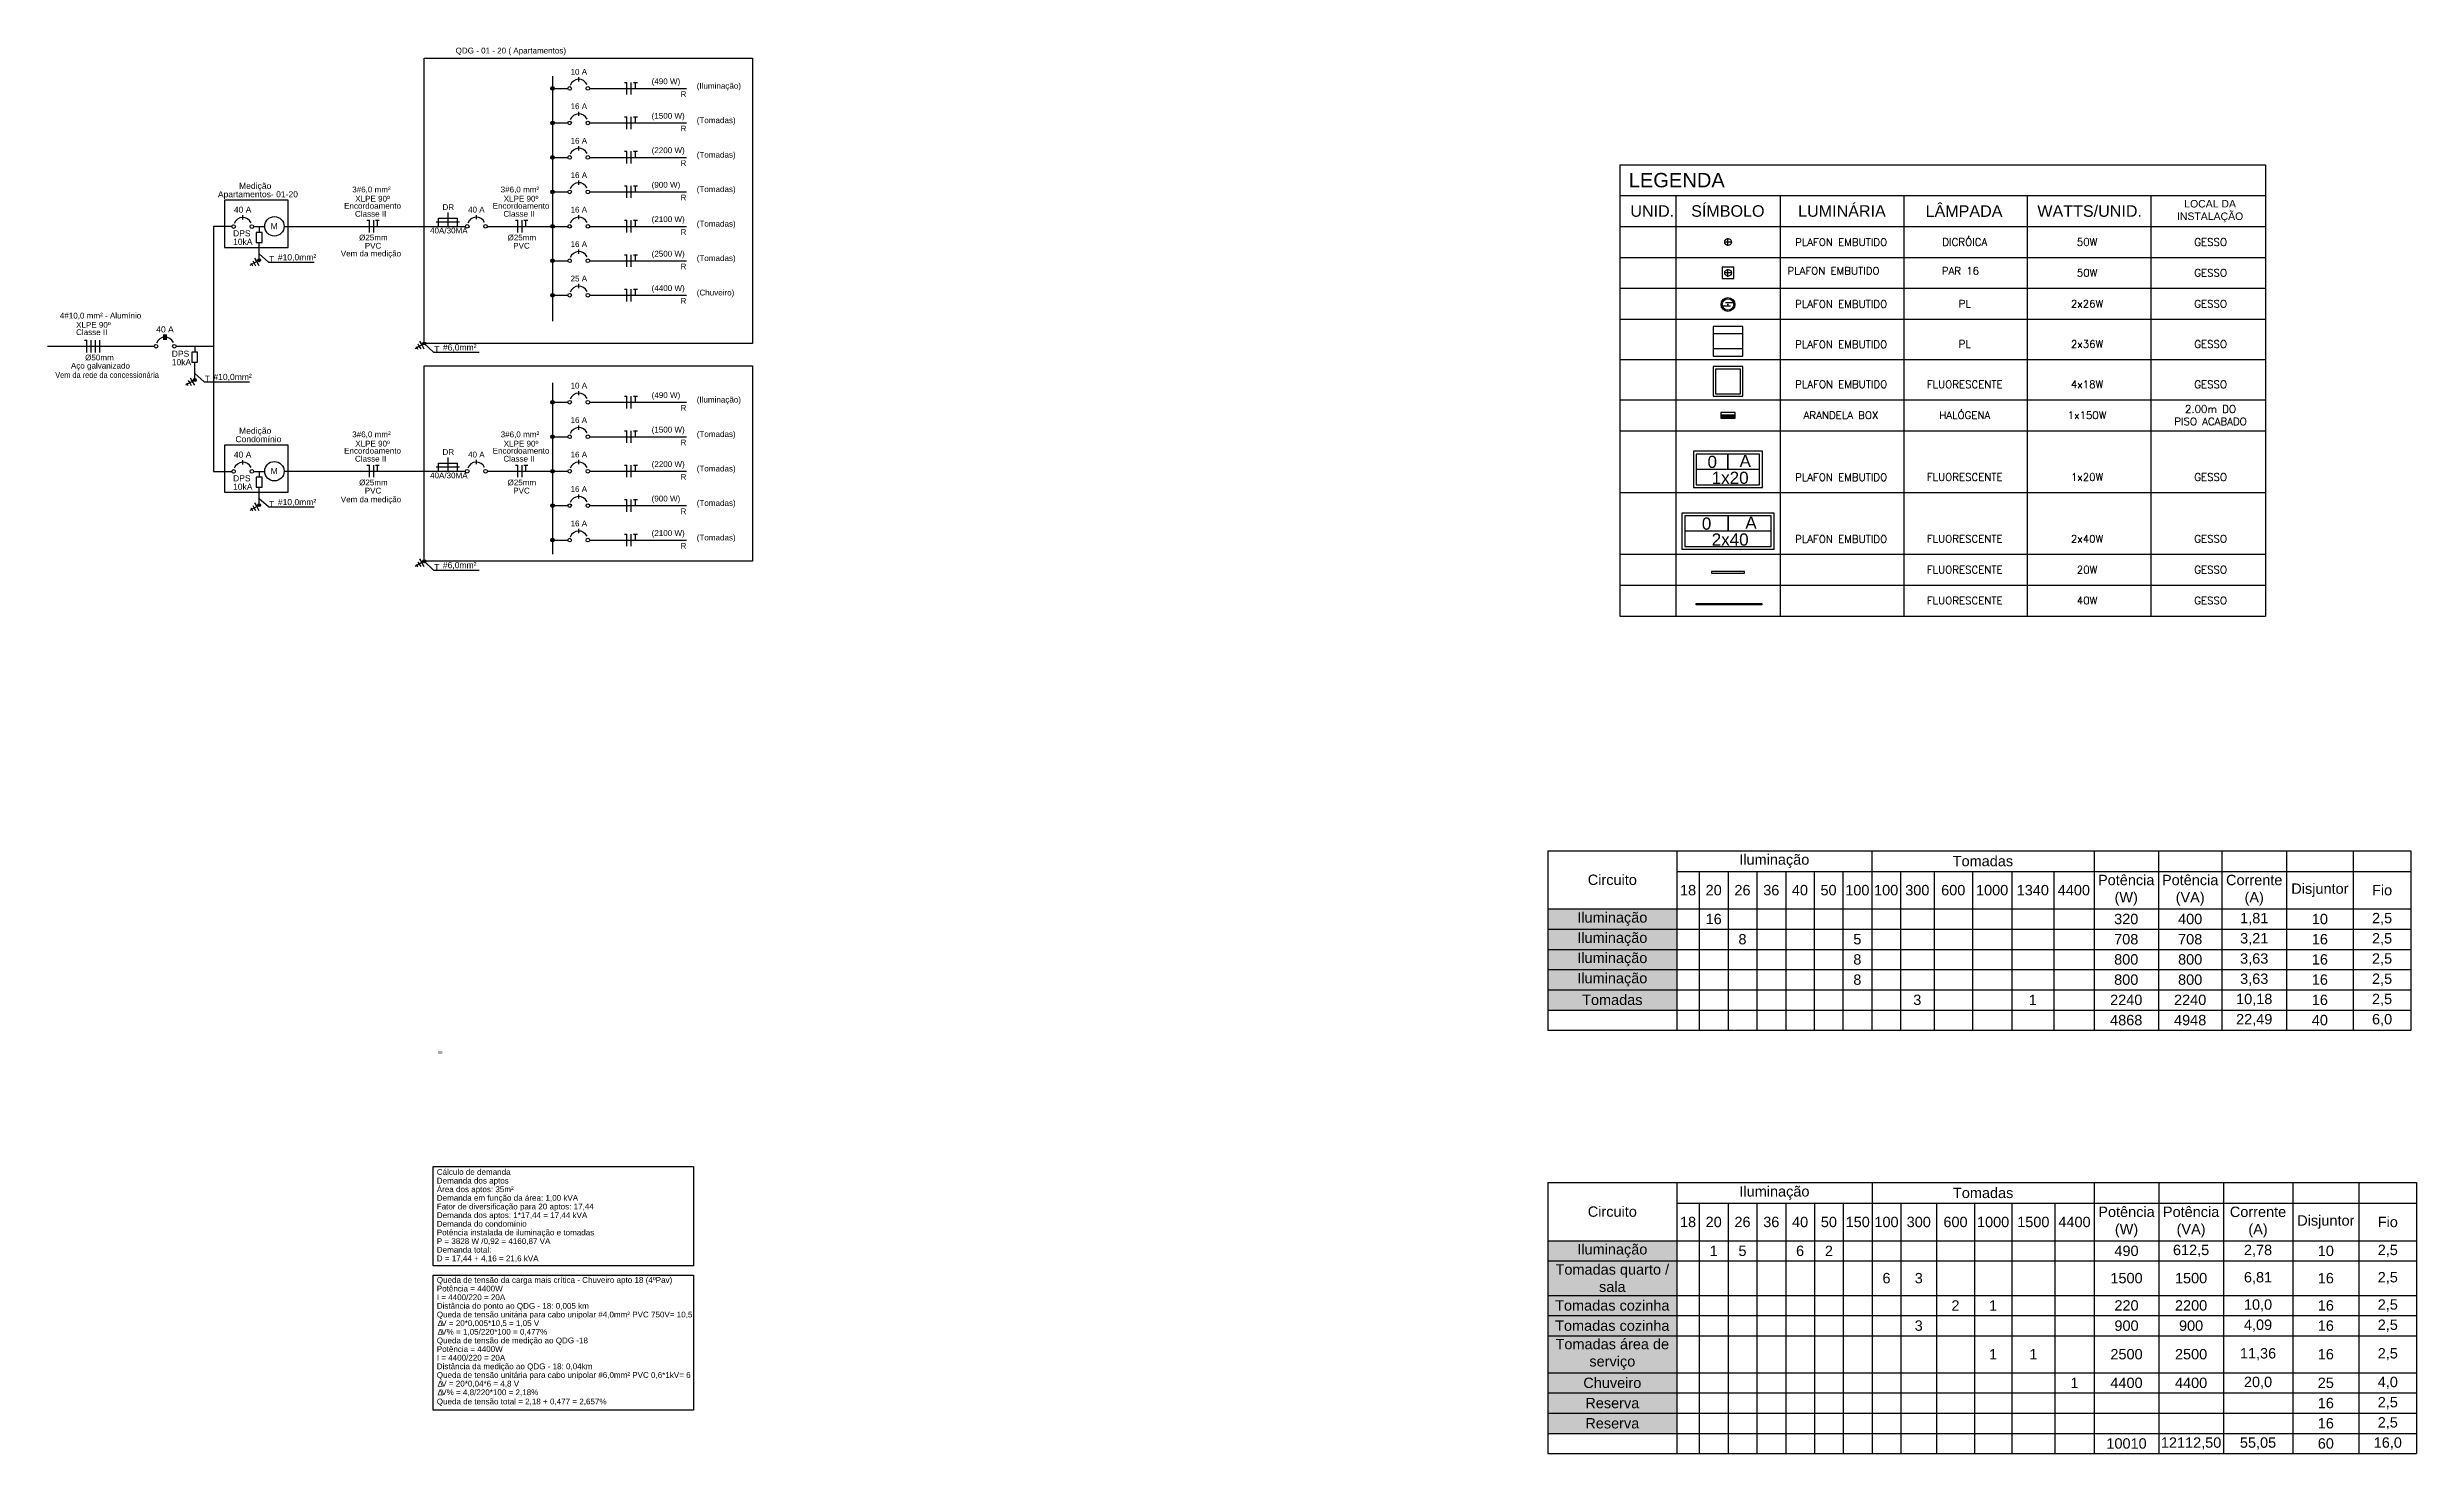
# Model space of a CAD drawing. Extents: x -115 to 23, y 4 to 69.
# Drawn here: x -85.01 to -43.88, y 8.19 to 32.61 of the extents above; entities that cross this region are included whole.
import ezdxf
from ezdxf.enums import TextEntityAlignment as Align

# ---------------------------------------------------------------- set-up
doc = ezdxf.new("R2010")
doc.units = 0
doc.header["$MEASUREMENT"] = 0
doc.linetypes.add('CONTINU', pattern=[0])
doc.layers.get('0').update_dxf_attribs({"linetype": 'CONTINUOUS'})
for name, color, linetype in [('BASE', 8, 'CONTINUOUS'), ('E_LUMINO', 160, 'CONTINUOUS'), ('Elétrico', 5, 'CONTINUOUS'), ('EQUIPAMENTOS', 3, 'CONTINUOUS'), ('LINHA', 7, 'CONTINUOUS'), ('LUMINO', 5, 'CONTINUOUS'), ('texto', 7, 'CONTINUOUS'), ('Texto - Elétrica', 3, 'CONTINUOUS'), ('texto - elétrico', 3, 'CONTINUOUS')]:
    doc.layers.add(name, color=color, linetype=linetype)
doc.layers.add('DI-Textos do diagrama', color=7, linetype='CONTINUOUS', lineweight=20)
doc.layers.add('DI-Título do diagrama', color=3, linetype='CONTINUOUS', lineweight=30)
doc.styles.add('ARIAL', font='arial.ttf')
doc.styles.add('ROMANS', font='romans.shx', dxfattribs={"height": 0.2})
doc.styles.get("Standard").update_dxf_attribs({"font": 'arial.ttf'})

# ---------------------------------------------------------------- blocks, each defined once
blk = doc.blocks.new('A$C1EDC4D28')
at = {"layer": 'E_LUMINO'}
for points in [[(0.462, -0.15), (-1.138, -0.15), (-1.138, -0.78), (0.462, -0.78)], [(0.412, -0.2), (-1.088, -0.2), (-1.088, -0.73), (0.412, -0.73)]]:
    blk.add_lwpolyline(points, close=True, dxfattribs=at)
blk.add_lwpolyline([(0.412, -0.465), (-0.338, -0.465), (-0.338, -0.2), (-0.338, -0.465), (-1.088, -0.465)], dxfattribs=at)
at = {"layer": 'texto', "linetype": 'Continuous', "lineweight": -2, "style": 'ARIAL'}
for s, height, p in [('0', 0.212, (-0.793, -0.503)), ('A', 0.212, (-0.038, -0.487)), ('2x40', 0.2118, (-0.622, -0.779))]:
    blk.add_text(s, height=height, dxfattribs=at).set_placement(p, align=Align.BOTTOM_LEFT)
blk = doc.blocks.new('A$C3E3F6338')
for p, q in [((-0.067, -0.101), (-0.208, -0.101)), ((-0.017, -0.041), (-0.158, -0.041))]:
    blk.add_line(p, q)
for radius in [0.12, 0.1]:
    blk.add_circle((-0.113, -0.071), radius)
at = {"linetype": 'Continuous'}
blk.add_point((-0.113, -0.071), dxfattribs=at)
blk = doc.blocks.new('A$C34A87FB1')
at = {"layer": 'E_LUMINO'}
for points in [[(0.48, 0.272), (-0.72, 0.272), (-0.72, -0.358), (0.48, -0.358)], [(0.43, 0.222), (-0.67, 0.222), (-0.67, -0.308), (0.43, -0.308)]]:
    blk.add_lwpolyline(points, close=True, dxfattribs=at)
blk.add_lwpolyline([(0.43, -0.043), (-0.12, -0.043), (-0.12, 0.222), (-0.12, -0.043), (-0.67, -0.043)], dxfattribs=at)
at = {"layer": 'texto', "linetype": 'Continuous', "lineweight": -2, "style": 'ARIAL'}
for s, height, p in [('0', 0.212, (-0.475, -0.081)), ('A', 0.212, (0.081, -0.065)), ('1x20', 0.2118, (-0.403, -0.357))]:
    blk.add_text(s, height=height, dxfattribs=at).set_placement(p, align=Align.BOTTOM_LEFT)
blk = doc.blocks.new('A$C74631C94')
blk.add_lwpolyline([(-0.368, -0.117), (-0.368, -0.147), (0.232, -0.147), (0.232, -0.117)], close=True)
blk = doc.blocks.new('A$C1776491A')
blk.add_lwpolyline([(0.588, -0.021), (0.588, 0.009), (-0.612, 0.009), (-0.612, -0.021)], close=True)
blk = doc.blocks.new('*T45')
at = {"layer": 'Elétrico', "color": 0, "linetype": 'ByBlock', "lineweight": -2, "transparency": 16777216}
for p, q in [((0, 0), (14.984, 0)), ((0, 0), (0, -3.117)), ((2.241, 0), (2.241, -3.117)), ((5.624, 0), (5.624, -3.117)), ((9.484, 0), (9.484, -3.117)), ((10.601, 0), (10.601, -3.117)), ((11.704, 0), (11.704, -3.117)), ((12.823, 0), (12.823, -3.117)), ((13.984, 0), (13.984, -3.117)), ((14.984, 0), (14.984, -3.117)), ((2.241, -0.36), (14.984, -0.36)), ((2.63, -0.36), (2.63, -3.117)), ((3.13, -0.36), (3.13, -3.117)), ((3.63, -0.36), (3.63, -3.117)), ((4.13, -0.36), (4.13, -3.117)), ((4.624, -0.36), (4.624, -3.117)), ((5.124, -0.36), (5.124, -3.117)), ((6.124, -0.36), (6.124, -3.117)), ((6.707, -0.36), (6.707, -3.117)), ((7.371, -0.36), (7.371, -3.117)), ((8.057, -0.36), (8.057, -3.117)), ((8.783, -0.36), (8.783, -3.117)), ((0, -1.01), (14.984, -1.01)), ((0, -1.361), (14.984, -1.361)), ((0, -1.712), (14.984, -1.712)), ((0, -2.064), (14.984, -2.064)), ((0, -2.415), (14.984, -2.415)), ((0, -2.766), (14.984, -2.766)), ((0, -3.117), (14.984, -3.117))]:
    blk.add_line(p, q, dxfattribs=at)
at = {"layer": 'Elétrico', "color": 2, "true_color": 0xffff00, "transparency": 16777216}
for points in [[(0, -1.01), (0, -1.361), (2.241, -1.01), (2.241, -1.361)], [(0, -1.361), (0, -1.712), (2.241, -1.361), (2.241, -1.712)], [(0, -1.712), (0, -2.064), (2.241, -1.712), (2.241, -2.064)], [(0, -2.064), (0, -2.415), (2.241, -2.064), (2.241, -2.415)], [(0, -2.415), (0, -2.766), (2.241, -2.415), (2.241, -2.766)]]:
    blk.add_solid(points, dxfattribs=at)
at = {"layer": 'Elétrico', "color": 0, "transparency": 16777216, "char_height": 0.18, "attachment_point": 5}
for s, insert, width in [('Circuito', (1.12, -0.505), 2.12963), ('Iluminação', (3.932, -0.18), 3.27208), ('Tomadas', (7.554, -0.18), 3.74932), ('Potência (W)', (10.042, -0.685), 1.00508), ('Potência (VA)', (11.152, -0.685), 0.99243), ('18', (2.435, -0.685), 0.27778), ('20', (2.88, -0.685), 0.38889), ('26', (3.38, -0.685), 0.38889), ('36', (3.88, -0.685), 0.38889), ('40', (4.377, -0.685), 0.38319), ('50', (4.874, -0.685), 0.38889), ('100', (5.374, -0.685), 0.38889), ('100', (5.874, -0.685), 0.38889), ('300', (6.415, -0.685), 0.47185), ('600', (7.039, -0.685), 0.55339), ('1000', (7.714, -0.685), 0.57483), ('1340', (8.42, -0.685), 0.61419), ('4400', (9.133, -0.685), 0.59061), ('Corrente (A)', (12.264, -0.685), 1.00817), ('Disjuntor', (13.404, -0.685), 1.04971), ('Fio', (14.484, -0.685), 0.88889), ('Iluminação', (1.12, -1.186), 2.12963), ('16', (2.88, -1.186), 0.38889), ('320', (10.042, -1.186), 1.00508), ('400', (11.152, -1.186), 0.99243), ('1,81', (12.264, -1.186), 1.00817), ('10', (13.404, -1.186), 1.04971), ('2,5', (14.484, -1.186), 0.88889), ('Iluminação', (1.12, -1.537), 2.12963), ('8', (3.38, -1.537), 0.38889), ('5', (5.374, -1.537), 0.38889), ('708', (10.042, -1.537), 1.00508), ('708', (11.152, -1.537), 0.99243), ('3,21', (12.264, -1.537), 1.00817), ('16', (13.404, -1.537), 1.04971), ('2,5', (14.484, -1.537), 0.88889), ('Iluminação', (1.12, -1.888), 2.12963), ('8', (5.374, -1.888), 0.38889), ('800', (10.042, -1.888), 1.00508), ('800', (11.152, -1.888), 0.99243), ('3,63', (12.264, -1.888), 1.00817), ('16', (13.404, -1.888), 1.04971), ('2,5', (14.484, -1.888), 0.88889), ('Iluminação', (1.12, -2.239), 2.12963), ('8', (5.374, -2.239), 0.38889), ('800', (10.042, -2.239), 1.00508), ('800', (11.152, -2.239), 0.99243), ('3,63', (12.264, -2.239), 1.00817), ('16', (13.404, -2.239), 1.04971), ('2,5', (14.484, -2.239), 0.88889), ('Tomadas', (1.12, -2.59), 2.12963), ('3', (6.415, -2.59), 0.47185), ('1', (8.42, -2.59), 0.61419), ('4868', (10.042, -2.941), 1.00508), ('2240', (10.042, -2.59), 1.00508), ('4948', (11.152, -2.941), 0.99243), ('2240', (11.152, -2.59), 0.99243), ('22,49', (12.264, -2.941), 1.00817), ('10,18', (12.264, -2.59), 1.00817), ('40', (13.404, -2.941), 1.04971), ('16', (13.404, -2.59), 1.04971), ('2,5', (14.484, -2.59), 0.88889), ('6,0', (14.484, -2.941), 0.88889)]:
    blk.add_mtext(s, dxfattribs=dict(at, insert=insert, width=width))
blk = doc.blocks.new('*T46')
at = {"layer": 'Elétrico', "color": 0, "linetype": 'ByBlock', "lineweight": -2, "transparency": 16777216}
for p, q in [((0, 0), (15.083, 0)), ((0, 0), (0, -4.706)), ((2.241, 0), (2.241, -4.706)), ((5.63, 0), (5.63, -4.706)), ((9.487, 0), (9.487, -4.706)), ((10.608, 0), (10.608, -4.706)), ((11.729, 0), (11.729, -4.706)), ((12.932, 0), (12.932, -4.706)), ((14.083, 0), (14.083, -4.706)), ((15.083, 0), (15.083, -4.706)), ((2.241, -0.36), (15.083, -0.36)), ((2.63, -0.36), (2.63, -4.706)), ((3.13, -0.36), (3.13, -4.706)), ((3.63, -0.36), (3.63, -4.706)), ((4.13, -0.36), (4.13, -4.706)), ((4.63, -0.36), (4.63, -4.706)), ((5.13, -0.36), (5.13, -4.706)), ((6.13, -0.36), (6.13, -4.706)), ((6.75, -0.36), (6.75, -4.706)), ((7.405, -0.36), (7.405, -4.706)), ((8.057, -0.36), (8.057, -4.706)), ((8.801, -0.36), (8.801, -4.706)), ((0, -1.01), (15.083, -1.01)), ((0, -1.361), (15.083, -1.361)), ((0, -1.958), (15.083, -1.958)), ((0, -2.31), (15.083, -2.31)), ((0, -2.661), (15.083, -2.661)), ((0, -3.302), (15.083, -3.302)), ((0, -3.653), (15.083, -3.653)), ((0, -4.004), (15.083, -4.004)), ((0, -4.355), (15.083, -4.355)), ((0, -4.706), (15.083, -4.706))]:
    blk.add_line(p, q, dxfattribs=at)
at = {"layer": 'Elétrico', "color": 2, "true_color": 0xffff00, "transparency": 16777216}
for points in [[(0, -1.01), (0, -1.361), (2.241, -1.01), (2.241, -1.361)], [(0, -1.361), (0, -1.958), (2.241, -1.361), (2.241, -1.958)], [(0, -1.958), (0, -2.31), (2.241, -1.958), (2.241, -2.31)], [(0, -2.31), (0, -2.661), (2.241, -2.31), (2.241, -2.661)], [(0, -2.661), (0, -3.302), (2.241, -2.661), (2.241, -3.302)], [(0, -3.302), (0, -3.653), (2.241, -3.302), (2.241, -3.653)], [(0, -3.653), (0, -4.004), (2.241, -3.653), (2.241, -4.004)], [(0, -4.004), (0, -4.355), (2.241, -4.004), (2.241, -4.355)]]:
    blk.add_solid(points, dxfattribs=at)
at = {"layer": 'Elétrico', "color": 0, "transparency": 16777216, "char_height": 0.18, "attachment_point": 5}
for s, insert, width in [('Circuito', (1.12, -0.505), 2.12963), ('Iluminação', (3.935, -0.18), 3.27778), ('Tomadas', (7.558, -0.18), 3.74614), ('Potência (W)', (10.047, -0.685), 1.01012), ('Potência (VA)', (11.168, -0.685), 1.00952), ('18', (2.435, -0.685), 0.27778), ('20', (2.88, -0.685), 0.38889), ('26', (3.38, -0.685), 0.38889), ('36', (3.88, -0.685), 0.38889), ('40', (4.38, -0.685), 0.38889), ('50', (4.88, -0.685), 0.38889), ('150', (5.38, -0.685), 0.38889), ('100', (5.88, -0.685), 0.38889), ('300', (6.44, -0.685), 0.50883), ('600', (7.078, -0.685), 0.54477), ('1000', (7.731, -0.685), 0.53999), ('1500', (8.429, -0.685), 0.63372), ('4400', (9.144, -0.685), 0.57439), ('Corrente (A)', (12.33, -0.685), 1.09167), ('Disjuntor', (13.507, -0.685), 1.04081), ('Fio', (14.583, -0.685), 0.88889), ('Iluminação', (1.12, -1.186), 2.12963), ('1', (2.88, -1.186), 0.38889), ('5', (3.38, -1.186), 0.38889), ('6', (4.38, -1.186), 0.38889), ('2', (4.88, -1.186), 0.38889), ('490', (10.047, -1.186), 1.01012), ('612,5', (11.168, -1.186), 1.00952), ('2,78', (12.33, -1.186), 1.09167), ('10', (13.507, -1.186), 1.04081), ('2,5', (14.583, -1.186), 0.88889), ('Tomadas quarto / sala', (1.12, -1.66), 2.12963), ('6', (5.88, -1.66), 0.38889), ('3', (6.44, -1.66), 0.50883), ('1500', (10.047, -1.66), 1.01012), ('1500', (11.168, -1.66), 1.00952), ('6,81', (12.33, -1.66), 1.09167), ('16', (13.507, -1.66), 1.04081), ('2,5', (14.583, -1.66), 0.88889), ('Tomadas cozinha', (1.12, -2.134), 2.12963), ('2', (7.078, -2.134), 0.54477), ('1', (7.731, -2.134), 0.53999), ('220', (10.047, -2.134), 1.01012), ('2200', (11.168, -2.134), 1.00952), ('10,0', (12.33, -2.134), 1.09167), ('16', (13.507, -2.134), 1.04081), ('2,5', (14.583, -2.134), 0.88889), ('Tomadas cozinha', (1.12, -2.485), 2.12963), ('3', (6.44, -2.485), 0.50883), ('900', (10.047, -2.485), 1.01012), ('900', (11.168, -2.485), 1.00952), ('4,09', (12.33, -2.485), 1.09167), ('16', (13.507, -2.485), 1.04081), ('2,5', (14.583, -2.485), 0.88889), ('Tomadas área de serviço', (1.12, -2.981), 2.12963), ('11,36', (12.33, -2.981), 1.09167), ('2,5', (14.583, -2.981), 0.88889), ('1', (7.731, -2.981), 0.53999), ('1', (8.429, -2.981), 0.63372), ('2500', (10.047, -2.981), 1.01012), ('2500', (11.168, -2.981), 1.00952), ('16', (13.507, -2.981), 1.04081), ('Chuveiro', (1.12, -3.478), 2.12963), ('1', (9.144, -3.478), 0.57439), ('4400', (10.047, -3.478), 1.01012), ('4400', (11.168, -3.478), 1.00952), ('20,0', (12.33, -3.478), 1.09167), ('25', (13.507, -3.478), 1.04081), ('4,0', (14.583, -3.478), 0.88889), ('Reserva', (1.12, -3.829), 2.12963), ('Reserva', (1.12, -4.18), 2.12963), ('16', (13.507, -3.829), 1.04081), ('16', (13.507, -4.18), 1.04081), ('2,5', (14.583, -3.829), 0.88889), ('2,5', (14.583, -4.18), 0.88889), ('10010', (10.047, -4.531), 1.01012), ('12112,50', (11.168, -4.531), 1.00952), ('55,05', (12.33, -4.531), 1.09167), ('60', (13.507, -4.531), 1.04081), ('16,0', (14.583, -4.531), 0.88889)]:
    blk.add_mtext(s, dxfattribs=dict(at, insert=insert, width=width))

msp = doc.modelspace()

# ---------------------------------------------------------------- hatches: boundary and pattern name
at = {"layer": 'Elétrico'}
for points in [[(-81.309, 28.912, 1), (-81.359, 28.912, 1)], [(-78.443, 27.467, 1), (-78.493, 27.467, 1)], [(-82.428, 26.833, 1), (-82.478, 26.833, 1)], [(-81.309, 24.659, 1), (-81.359, 24.659, 1)], [(-78.443, 23.685, 1), (-78.493, 23.685, 1)]]:
    msp.add_hatch(color=256, dxfattribs=at).paths.add_polyline_path(points)
h = msp.add_hatch(color=256, dxfattribs=at)
h.paths.add_polyline_path([(-78.153, 15.17), (-78.231, 15.17), (-78.231, 15.16), (-78.153, 15.16)], flags=16)
h.paths.add_polyline_path([(-78.12, 15.285), (-78.263, 15.285), (-78.263, 15.135), (-78.12, 15.135)], flags=9)
h = msp.add_hatch(color=256, dxfattribs=at)
h.dxf.hatch_style = 1
h.paths.add_polyline_path([(-78.153, 15.17), (-78.231, 15.17), (-78.231, 15.16), (-78.153, 15.16)], flags=16)
h.paths.add_polyline_path([(-78.12, 15.285), (-78.263, 15.285), (-78.263, 15.135), (-78.12, 15.135)], flags=9)
h = msp.add_hatch(color=256, dxfattribs=at)
h.paths.add_polyline_path([(-78.153, 15.17), (-78.231, 15.17), (-78.231, 15.16), (-78.153, 15.16)], flags=16)
h.paths.add_polyline_path([(-78.12, 15.285), (-78.263, 15.285), (-78.263, 15.135), (-78.12, 15.135)], flags=9)
h = msp.add_hatch(color=256, dxfattribs=at)
h.paths.add_polyline_path([(-78.153, 15.149), (-78.153, 15.139), (-78.231, 15.139), (-78.231, 15.149)], flags=16)
h.paths.add_polyline_path([(-78.12, 15.285), (-78.263, 15.285), (-78.263, 15.135), (-78.12, 15.135)], flags=9)
at = {"layer": 'EQUIPAMENTOS'}
for points in [[(-78.153, 10.406), (-78.153, 10.416), (-78.231, 10.416), (-78.231, 10.406)], [(-78.153, 10.255), (-78.153, 10.265), (-78.231, 10.265), (-78.231, 10.255)], [(-78.153, 9.355), (-78.153, 9.365), (-78.231, 9.365), (-78.231, 9.355)], [(-78.153, 9.205), (-78.153, 9.215), (-78.231, 9.215), (-78.231, 9.205)]]:
    msp.add_hatch(color=256, dxfattribs=at).paths.add_polyline_path(points)

# ---------------------------------------------------------------- linework, layer by layer
at = {"layer": 'BASE', "linetype": 'Continuous'}
for p, q in [((-76.241, 32.107), (-76.241, 27.853)), ((-75.786, 32.017), (-75.786, 32.091)), ((-76.209, 31.895), (-75.976, 31.895)), ((-75.595, 31.895), (-73.918, 31.895)), ((-74.993, 32.001), (-74.95, 32.001)), ((-74.95, 31.789), (-74.95, 32.001)), ((-74.876, 31.789), (-74.876, 32.001)), ((-74.836, 32.001), (-74.768, 32.001)), ((-74.802, 31.895), (-74.802, 32.001)), ((-76.209, 31.296), (-75.976, 31.296)), ((-75.786, 31.418), (-75.786, 31.492)), ((-75.595, 31.296), (-73.918, 31.296)), ((-74.993, 31.402), (-74.95, 31.402)), ((-74.95, 31.191), (-74.95, 31.402)), ((-74.876, 31.191), (-74.876, 31.402)), ((-74.836, 31.402), (-74.768, 31.402)), ((-74.802, 31.296), (-74.802, 31.402)), ((-75.786, 30.82), (-75.786, 30.894)), ((-76.209, 30.698), (-75.976, 30.698)), ((-75.595, 30.698), (-73.918, 30.698)), ((-74.993, 30.804), (-74.95, 30.804)), ((-74.95, 30.592), (-74.95, 30.804)), ((-74.876, 30.592), (-74.876, 30.804)), ((-74.836, 30.804), (-74.768, 30.804)), ((-74.802, 30.698), (-74.802, 30.804)), ((-76.209, 30.1), (-75.976, 30.1)), ((-75.786, 30.222), (-75.786, 30.296)), ((-75.595, 30.1), (-73.918, 30.1)), ((-74.993, 30.206), (-74.95, 30.206)), ((-74.95, 29.994), (-74.95, 30.206)), ((-74.876, 29.994), (-74.876, 30.206)), ((-74.836, 30.206), (-74.768, 30.206)), ((-74.802, 30.1), (-74.802, 30.206)), ((-81.619, 29.619), (-81.619, 29.693)), ((-77.564, 29.623), (-77.564, 29.697)), ((-75.786, 29.623), (-75.786, 29.697)), ((-81.428, 29.497), (-81.239, 29.497)), ((-80.901, 29.501), (-77.754, 29.501)), ((-79.463, 29.607), (-79.421, 29.607)), ((-79.421, 29.396), (-79.421, 29.607)), ((-79.346, 29.396), (-79.346, 29.607)), ((-79.317, 29.607), (-79.249, 29.607)), ((-79.283, 29.501), (-79.283, 29.607)), ((-77.373, 29.501), (-76.241, 29.501)), ((-76.886, 29.607), (-76.844, 29.607)), ((-76.844, 29.396), (-76.844, 29.607)), ((-76.769, 29.396), (-76.769, 29.607)), ((-76.74, 29.607), (-76.672, 29.607)), ((-76.706, 29.501), (-76.706, 29.607)), ((-76.209, 29.501), (-75.976, 29.501)), ((-75.595, 29.501), (-73.918, 29.501)), ((-74.993, 29.607), (-74.95, 29.607)), ((-74.95, 29.396), (-74.95, 29.607)), ((-74.876, 29.396), (-74.876, 29.607)), ((-74.836, 29.607), (-74.768, 29.607)), ((-74.802, 29.501), (-74.802, 29.607)), ((-76.209, 28.903), (-75.976, 28.903)), ((-75.786, 29.025), (-75.786, 29.099)), ((-75.595, 28.903), (-73.918, 28.903)), ((-74.993, 29.009), (-74.95, 29.009)), ((-74.95, 28.797), (-74.95, 29.009)), ((-74.876, 28.797), (-74.876, 29.009)), ((-74.836, 29.009), (-74.768, 29.009)), ((-74.802, 28.903), (-74.802, 29.009)), ((-75.786, 28.427), (-75.786, 28.501)), ((-74.993, 28.411), (-74.95, 28.411)), ((-74.95, 28.199), (-74.95, 28.411)), ((-74.876, 28.199), (-74.876, 28.411)), ((-74.836, 28.411), (-74.768, 28.411)), ((-74.802, 28.305), (-74.802, 28.411)), ((-76.209, 28.305), (-75.976, 28.305)), ((-75.595, 28.305), (-73.918, 28.305)), ((-82.992, 27.531), (-82.992, 27.624)), ((-82.967, 27.531), (-82.967, 27.624)), ((-82.942, 27.531), (-82.942, 27.624)), ((-85.011, 27.419), (-83.157, 27.419)), ((-84.367, 27.524), (-84.325, 27.524)), ((-84.325, 27.313), (-84.325, 27.524)), ((-84.251, 27.313), (-84.251, 27.524)), ((-84.177, 27.313), (-84.177, 27.524)), ((-84.103, 27.313), (-84.103, 27.524)), ((-82.776, 27.419), (-82.13, 27.419)), ((-76.241, 26.783), (-76.241, 23.809)), ((-76.209, 26.446), (-75.976, 26.446)), ((-75.786, 26.568), (-75.786, 26.642)), ((-75.595, 26.446), (-73.918, 26.446)), ((-74.993, 26.552), (-74.95, 26.552)), ((-74.95, 26.34), (-74.95, 26.552)), ((-74.876, 26.34), (-74.876, 26.552)), ((-74.836, 26.552), (-74.768, 26.552)), ((-74.802, 26.446), (-74.802, 26.552)), ((-75.786, 25.969), (-75.786, 26.043)), ((-74.993, 25.953), (-74.95, 25.953)), ((-74.95, 25.742), (-74.95, 25.953)), ((-74.876, 25.742), (-74.876, 25.953)), ((-74.836, 25.953), (-74.768, 25.953)), ((-74.802, 25.847), (-74.802, 25.953)), ((-76.209, 25.847), (-75.976, 25.847)), ((-75.595, 25.847), (-73.918, 25.847)), ((-81.619, 25.367), (-81.619, 25.441)), ((-81.428, 25.245), (-81.239, 25.245)), ((-80.901, 25.249), (-77.754, 25.249)), ((-79.463, 25.355), (-79.421, 25.355)), ((-79.421, 25.143), (-79.421, 25.355)), ((-79.346, 25.143), (-79.346, 25.355)), ((-79.317, 25.355), (-79.249, 25.355)), ((-79.283, 25.249), (-79.283, 25.355)), ((-77.564, 25.371), (-77.564, 25.445)), ((-77.373, 25.249), (-76.241, 25.249)), ((-76.886, 25.355), (-76.844, 25.355)), ((-76.844, 25.143), (-76.844, 25.355)), ((-76.769, 25.143), (-76.769, 25.355)), ((-76.74, 25.355), (-76.672, 25.355)), ((-76.706, 25.249), (-76.706, 25.355)), ((-76.209, 25.249), (-75.976, 25.249)), ((-75.786, 25.371), (-75.786, 25.445)), ((-75.595, 25.249), (-73.918, 25.249)), ((-74.993, 25.355), (-74.95, 25.355)), ((-74.95, 25.143), (-74.95, 25.355)), ((-74.876, 25.143), (-74.876, 25.355)), ((-74.836, 25.355), (-74.768, 25.355)), ((-74.802, 25.249), (-74.802, 25.355)), ((-75.786, 24.773), (-75.786, 24.847)), ((-74.993, 24.757), (-74.95, 24.757)), ((-74.95, 24.545), (-74.95, 24.757)), ((-74.876, 24.545), (-74.876, 24.757)), ((-74.836, 24.757), (-74.768, 24.757)), ((-74.802, 24.651), (-74.802, 24.757)), ((-76.209, 24.651), (-75.976, 24.651)), ((-75.595, 24.651), (-73.918, 24.651)), ((-76.209, 24.052), (-75.976, 24.052)), ((-75.786, 24.174), (-75.786, 24.248)), ((-75.595, 24.052), (-73.918, 24.052)), ((-74.993, 24.158), (-74.95, 24.158)), ((-74.95, 23.947), (-74.95, 24.158)), ((-74.876, 23.947), (-74.876, 24.158)), ((-74.836, 24.158), (-74.768, 24.158)), ((-74.802, 24.052), (-74.802, 24.158))]:
    msp.add_line(p, q, dxfattribs=at)
at = {"layer": 'BASE'}
for p, q in [((-78.22, 29.501), (-78.22, 29.642)), ((-78.22, 29.642), (-77.892, 29.642)), ((-78.056, 29.501), (-78.056, 29.74)), ((-77.892, 29.501), (-77.892, 29.642)), ((-81.81, 29.497), (-82.13, 29.497)), ((-82.13, 29.497), (-82.13, 25.245)), ((-81.334, 29.497), (-81.334, 29.397)), ((-81.334, 28.912), (-81.334, 29.222)), ((-77.855, 29.572), (-78.26, 29.572)), ((-81.334, 28.912), (-81.494, 28.819)), ((-81.477, 28.858), (-81.464, 28.836)), ((-81.464, 28.836), (-81.452, 28.815)), ((-81.446, 28.905), (-81.421, 28.861)), ((-81.421, 28.861), (-81.396, 28.818)), ((-81.415, 28.951), (-81.378, 28.886)), ((-81.378, 28.886), (-81.34, 28.821)), ((-81.173, 28.88), (-81.334, 29.023)), ((-81.173, 28.88), (-80.381, 28.88)), ((-82.453, 27.419), (-82.453, 27.319)), ((-78.468, 27.467), (-78.628, 27.374)), ((-78.611, 27.413), (-78.599, 27.391)), ((-78.599, 27.391), (-78.586, 27.37)), ((-78.58, 27.46), (-78.555, 27.416)), ((-78.555, 27.416), (-78.53, 27.373)), ((-78.55, 27.506), (-78.512, 27.441)), ((-78.512, 27.441), (-78.475, 27.376)), ((-78.308, 27.314), (-78.468, 27.467)), ((-78.308, 27.314), (-77.515, 27.314)), ((-82.453, 26.833), (-82.613, 26.741)), ((-82.596, 26.779), (-82.583, 26.758)), ((-82.583, 26.758), (-82.571, 26.736)), ((-82.565, 26.826), (-82.54, 26.783)), ((-82.54, 26.783), (-82.515, 26.739)), ((-82.534, 26.873), (-82.497, 26.808)), ((-82.497, 26.808), (-82.459, 26.743)), ((-82.453, 26.833), (-82.453, 27.144)), ((-82.292, 26.801), (-82.453, 26.945)), ((-82.292, 26.801), (-81.5, 26.801)), ((-82.13, 25.245), (-81.81, 25.245)), ((-81.334, 25.245), (-81.334, 25.145)), ((-77.855, 25.319), (-78.26, 25.319)), ((-78.22, 25.249), (-78.22, 25.389)), ((-78.22, 25.389), (-77.892, 25.389)), ((-78.056, 25.249), (-78.056, 25.488)), ((-77.892, 25.249), (-77.892, 25.389)), ((-81.415, 24.699), (-81.378, 24.634)), ((-81.334, 24.659), (-81.334, 24.97)), ((-81.173, 24.628), (-81.334, 24.771)), ((-81.334, 24.659), (-81.494, 24.567)), ((-81.477, 24.606), (-81.464, 24.584)), ((-81.464, 24.584), (-81.452, 24.563)), ((-81.446, 24.652), (-81.421, 24.609)), ((-81.421, 24.609), (-81.396, 24.566)), ((-81.378, 24.634), (-81.34, 24.569)), ((-81.173, 24.628), (-80.381, 24.628)), ((-78.468, 23.685), (-78.628, 23.593)), ((-78.611, 23.631), (-78.599, 23.61)), ((-78.599, 23.61), (-78.586, 23.588)), ((-78.58, 23.678), (-78.555, 23.635)), ((-78.555, 23.635), (-78.53, 23.592)), ((-78.55, 23.725), (-78.512, 23.66)), ((-78.512, 23.66), (-78.475, 23.595)), ((-78.308, 23.532), (-78.468, 23.685)), ((-78.308, 23.532), (-77.515, 23.532))]:
    msp.add_line(p, q, dxfattribs=at)
at = {"layer": 'BASE', "ltscale": 0.05}
for points in [[(-78.468, 27.467), (-78.468, 32.424), (-72.772, 32.424), (-72.772, 27.467), (-78.468, 27.467)], [(-78.468, 23.685), (-78.468, 27.078), (-72.772, 27.078), (-72.772, 23.685), (-78.468, 23.685)]]:
    msp.add_lwpolyline(points, close=True, dxfattribs=at)
at = {"layer": 'BASE', "linetype": 'Continuous', "const_width": 0.0318}
for points in [[(-76.225, 31.895, 1), (-76.257, 31.895, 1)], [(-76.225, 31.296, 1), (-76.257, 31.296, 1)], [(-76.225, 30.698, 1), (-76.257, 30.698, 1)], [(-76.225, 30.1, 1), (-76.257, 30.1, 1)], [(-76.225, 29.501, 1), (-76.257, 29.501, 1)], [(-76.225, 28.903, 1), (-76.257, 28.903, 1)], [(-76.225, 28.305, 1), (-76.257, 28.305, 1)], [(-76.225, 26.446, 1), (-76.257, 26.446, 1)], [(-76.225, 25.847, 1), (-76.257, 25.847, 1)], [(-76.225, 25.249, 1), (-76.257, 25.249, 1)], [(-76.225, 24.651, 1), (-76.257, 24.651, 1)], [(-76.225, 24.052, 1), (-76.257, 24.052, 1)]]:
    msp.add_lwpolyline(points, format="xyb", close=True, dxfattribs=at)
at = {"layer": 'BASE'}
for points in [[(-80.83, 29.953), (-81.935, 29.953), (-81.935, 29.136), (-80.83, 29.136)], [(-81.384, 29.222), (-81.284, 29.222), (-81.284, 29.397), (-81.384, 29.397)], [(-82.503, 27.144), (-82.403, 27.144), (-82.403, 27.319), (-82.503, 27.319)], [(-80.83, 25.701), (-81.935, 25.701), (-81.935, 24.884), (-80.83, 24.884)], [(-81.384, 24.97), (-81.284, 24.97), (-81.284, 25.145), (-81.384, 25.145)]]:
    msp.add_lwpolyline(points, close=True, dxfattribs=at)
at = {"layer": 'BASE', "linetype": 'Continuous'}
for centre in [(-76.241, 31.895), (-75.944, 31.895), (-75.627, 31.895), (-76.241, 31.296), (-75.944, 31.296), (-75.627, 31.296), (-76.241, 30.698), (-75.944, 30.698), (-75.627, 30.698), (-76.241, 30.1), (-75.944, 30.1), (-75.627, 30.1), (-81.778, 29.497), (-81.46, 29.497), (-77.723, 29.501), (-77.405, 29.501), (-76.241, 29.501), (-75.944, 29.501), (-75.627, 29.501), (-76.241, 28.903), (-75.944, 28.903), (-75.627, 28.903), (-76.241, 28.305), (-75.944, 28.305), (-75.627, 28.305), (-83.126, 27.419), (-82.808, 27.419), (-76.241, 26.446), (-75.944, 26.446), (-75.627, 26.446), (-76.241, 25.847), (-75.944, 25.847), (-75.627, 25.847), (-81.778, 25.245), (-81.46, 25.245), (-77.723, 25.249), (-77.405, 25.249), (-76.241, 25.249), (-75.944, 25.249), (-75.627, 25.249), (-76.241, 24.651), (-75.944, 24.651), (-75.627, 24.651), (-76.241, 24.052), (-75.944, 24.052), (-75.627, 24.052)]:
    msp.add_circle(centre, 0.0318, dxfattribs=at)
at = {"layer": 'BASE'}
for centre, radius in [((-81.07, 29.501), 0.169), ((-81.334, 28.912), 0.025), ((-78.468, 27.467), 0.025), ((-82.453, 26.833), 0.025), ((-81.07, 25.249), 0.169), ((-81.334, 24.659), 0.025), ((-78.468, 23.685), 0.025)]:
    msp.add_circle(centre, radius, dxfattribs=at)
at = {"layer": 'BASE', "linetype": 'Continuous'}
for centre in [(-75.786, 31.895), (-75.786, 31.296), (-75.786, 30.698), (-75.786, 30.1), (-81.619, 29.497), (-77.564, 29.501), (-75.786, 29.501), (-75.786, 28.903), (-75.786, 28.305), (-82.967, 27.419), (-75.786, 26.446), (-75.786, 25.847), (-81.619, 25.245), (-77.564, 25.249), (-75.786, 25.249), (-75.786, 24.651), (-75.786, 24.052)]:
    msp.add_arc(centre, 0.159, 25, 160, dxfattribs=at)
at = {"layer": 'E_LUMINO'}
for p, q in [((-55.768, 29.229), (-55.902, 29.229)), ((-55.835, 29.162), (-55.835, 29.296)), ((-55.768, 28.693), (-55.902, 28.693)), ((-55.835, 28.626), (-55.835, 28.76)), ((-55.577, 27.636), (-56.092, 27.636)), ((-56.092, 27.378), (-55.577, 27.378)), ((-55.959, 26.271), (-55.959, 26.171)), ((-55.709, 26.271), (-55.959, 26.271)), ((-55.709, 26.221), (-55.959, 26.221)), ((-55.709, 26.206), (-55.959, 26.206)), ((-55.709, 26.19), (-55.959, 26.19)), ((-55.959, 26.171), (-55.709, 26.171)), ((-55.709, 26.171), (-55.709, 26.271))]:
    msp.add_line(p, q, dxfattribs=at)
for points in [[(-55.934, 28.793), (-55.934, 28.593), (-55.734, 28.593), (-55.734, 28.793), (-55.934, 28.793)], [(-56.092, 27.764), (-56.092, 27.249), (-55.577, 27.249), (-55.577, 27.764), (-56.092, 27.764)], [(-56.092, 27.065), (-56.092, 26.55), (-55.577, 26.55), (-55.577, 27.065), (-56.092, 27.065)]]:
    msp.add_lwpolyline(points, dxfattribs=at)
msp.add_lwpolyline([(-56.049, 27.022), (-56.049, 26.593), (-55.62, 26.593), (-55.62, 27.022)], close=True, dxfattribs=at)
for centre in [(-55.834, 29.229), (-55.834, 28.693)]:
    msp.add_circle(centre, 0.058, dxfattribs=at)
at = {"layer": 'Elétrico'}
for points in [[(-78.311, 13.179), (-73.793, 13.179), (-73.793, 11.451), (-78.311, 11.451)], [(-78.311, 11.288), (-73.793, 11.288), (-73.793, 8.946), (-78.311, 8.946)]]:
    msp.add_lwpolyline(points, close=True, dxfattribs=at)
at = {"layer": 'LINHA', "color": 6}
for p, q in [((-57.712, 30.57), (-57.712, 22.735)), ((-57.712, 30.57), (-46.501, 30.57)), ((-46.501, 30.57), (-46.501, 22.735)), ((-57.712, 30.034), (-46.501, 30.034)), ((-57.712, 22.735), (-46.501, 22.735)), ((-57.712, 22.735), (-46.501, 22.735)), ((-57.712, 22.735), (-46.501, 22.735))]:
    msp.add_line(p, q, dxfattribs=at)
at = {"layer": 'LINHA'}
for p, q in [((-56.739, 30.034), (-56.739, 22.735)), ((-54.93, 30.034), (-54.93, 22.735)), ((-52.784, 30.034), (-52.784, 22.735)), ((-50.639, 30.034), (-50.639, 22.735)), ((-48.493, 30.034), (-48.493, 22.735)), ((-57.712, 29.497), (-46.501, 29.497)), ((-57.712, 29.497), (-46.501, 29.497)), ((-57.712, 28.961), (-46.501, 28.961)), ((-57.712, 28.425), (-46.501, 28.425)), ((-57.712, 27.888), (-46.501, 27.888)), ((-57.712, 27.888), (-46.501, 27.888)), ((-57.712, 27.189), (-46.501, 27.189)), ((-57.712, 26.489), (-46.501, 26.489)), ((-57.712, 26.489), (-46.501, 26.489)), ((-57.712, 25.953), (-46.501, 25.953)), ((-57.712, 25.953), (-46.501, 25.953)), ((-57.712, 25.953), (-46.501, 25.953)), ((-57.712, 24.88), (-46.501, 24.88)), ((-57.712, 23.807), (-46.501, 23.807)), ((-57.712, 23.807), (-46.501, 23.807)), ((-57.712, 23.271), (-46.501, 23.271)), ((-57.712, 23.271), (-46.501, 23.271)), ((-57.712, 23.271), (-46.501, 23.271))]:
    msp.add_line(p, q, dxfattribs=at)

# ---------------------------------------------------------------- block references
for name, p in [('*T45', (-58.963, 18.659)), ('*T46', (-58.963, 12.897))]:
    msp.add_blockref(name, p)
at = {"layer": 'E_LUMINO', "linetype": 'Continuous'}
for name, p in [('A$C3E3F6338', (-55.722, 28.216)), ('A$C34A87FB1', (-55.715, 25.323)), ('A$C1EDC4D28', (-55.496, 24.673))]:
    msp.add_blockref(name, p, dxfattribs=at)
at = {"layer": 'LUMINO', "xscale": 0.9499999999999318, "yscale": 0.9499999999999318, "zscale": 0.9499999999999318}
msp.add_blockref('A$C74631C94', (-55.77, 23.618), dxfattribs=at)
at = {"layer": 'LUMINO', "xscale": -0.9499999999999318, "yscale": 0.9499999999999318, "zscale": 0.95, "rotation": 180}
msp.add_blockref('A$C1776491A', (-55.805, 22.935), dxfattribs=at)

# ---------------------------------------------------------------- texts
at = {"layer": 'DI-Textos do diagrama', "color": 2, "linetype": 'CONTINU', "style": 'ARIAL'}
for s, p in [('(490 W)', (-74.521, 31.969)), ('(Iluminação)', (-73.738, 31.891)), ('(1500 W)', (-74.521, 31.37)), ('(Tomadas)', (-73.738, 31.293)), ('(2200 W)', (-74.521, 30.772)), ('(Tomadas)', (-73.738, 30.694)), ('3#6,0 mm²', (-79.719, 30.091)), ('XLPE 90º', (-79.666, 29.931)), ('3#6,0 mm²', (-77.142, 30.091)), ('XLPE 90º', (-77.089, 29.931)), ('(900 W)', (-74.521, 30.173)), ('(Tomadas)', (-73.738, 30.096)), ('Encordoamento', (-79.859, 29.807)), ('Classe II', (-79.671, 29.668)), ('Encordoamento', (-77.282, 29.807)), ('Classe II', (-77.094, 29.668)), ('(2100 W)', (-74.521, 29.575)), ('%%C25mm', (-79.6, 29.257)), ('PVC', (-79.501, 29.114)), ('%%C25mm', (-77.023, 29.257)), ('PVC', (-76.924, 29.114)), ('(Tomadas)', (-73.738, 29.497)), ('Vem da medição', (-79.918, 28.979)), ('(2500 W)', (-74.521, 28.976)), ('(Tomadas)', (-73.738, 28.899)), ('(4400 W)', (-74.521, 28.378)), ('(Chuveiro)', (-73.738, 28.301)), ('4#10,0 mm² - Alumínio', (-84.795, 27.901)), ('XLPE 90º', (-84.513, 27.74)), ('Classe II', (-84.513, 27.613)), ('%%C50mm', (-84.356, 27.174)), ('Aço galvanizado', (-84.603, 27.031)), ('(490 W)', (-74.521, 26.52)), ('(Iluminação)', (-73.738, 26.442)), ('3#6,0 mm²', (-79.719, 25.839)), ('3#6,0 mm²', (-77.142, 25.839)), ('(1500 W)', (-74.521, 25.921)), ('(Tomadas)', (-73.738, 25.844)), ('Encordoamento', (-79.859, 25.555)), ('Classe II', (-79.671, 25.416)), ('XLPE 90º', (-79.666, 25.678)), ('Encordoamento', (-77.282, 25.555)), ('Classe II', (-77.094, 25.416)), ('XLPE 90º', (-77.089, 25.678)), ('%%C25mm', (-79.6, 25.004)), ('%%C25mm', (-77.023, 25.004)), ('(2200 W)', (-74.521, 25.323)), ('(Tomadas)', (-73.738, 25.245)), ('Vem da medição', (-79.918, 24.71)), ('PVC', (-79.501, 24.862)), ('PVC', (-76.924, 24.862)), ('(900 W)', (-74.521, 24.724)), ('(Tomadas)', (-73.738, 24.647)), ('(2100 W)', (-74.521, 24.126)), ('(Tomadas)', (-73.738, 24.048))]:
    msp.add_text(s, height=0.1, dxfattribs=at).set_placement(p)
at = {"layer": 'DI-Textos do diagrama', "color": 2, "style": 'ARIAL'}
for s, p in [('DR', (-78.152, 29.785)), ('40A/30MA', (-78.368, 29.378)), ('DR', (-78.152, 25.533)), ('40A/30MA', (-78.368, 25.126))]:
    msp.add_text(s, height=0.1, dxfattribs=at).set_placement(p)
at = {"layer": 'DI-Textos do diagrama', "color": 2, "linetype": 'CONTINU', "style": 'ARIAL', "width": 0.8}
msp.add_text('Vem da rede da concessionária', height=0.1, dxfattribs=at).set_placement((-84.875, 26.87))
at = {"layer": 'DI-Textos do diagrama', "color": 2, "char_height": 0.1, "line_spacing_factor": 0.798, "style": 'ARIAL'}
for s, insert, width, attachment_point in [('10 A', (-75.785, 32.133), 0.33149, 8), ('R', (-73.918, 31.747), 0.10748, 9), ('16 A', (-75.785, 31.535), 0.33149, 8), ('16 A', (-75.785, 30.936), 0.33149, 8), ('R', (-73.918, 31.148), 0.10748, 9), ('16 A', (-75.785, 30.338), 0.33149, 8), ('R', (-73.918, 30.55), 0.10748, 9), ('R', (-73.918, 29.952), 0.10748, 9), ('40 A', (-77.564, 29.74), 0.33149, 8), ('16 A', (-75.785, 29.74), 0.33149, 8), ('16 A', (-75.785, 29.141), 0.33149, 8), ('R', (-73.918, 29.353), 0.10748, 9), ('R', (-73.918, 28.755), 0.10748, 9), ('25 A', (-75.785, 28.543), 0.33149, 8), ('R', (-73.918, 28.156), 0.10748, 9), ('10 A', (-75.785, 26.684), 0.33149, 8), ('R', (-73.918, 26.298), 0.10748, 9), ('16 A', (-75.785, 26.086), 0.33149, 8), ('40 A', (-77.564, 25.487), 0.33149, 8), ('16 A', (-75.785, 25.487), 0.33149, 8), ('R', (-73.918, 25.699), 0.10748, 9), ('R', (-73.918, 25.101), 0.10748, 9), ('16 A', (-75.785, 24.889), 0.33149, 8), ('16 A', (-75.785, 24.291), 0.33149, 8), ('R', (-73.918, 24.503), 0.10748, 9), ('R', (-73.918, 23.904), 0.10748, 9)]:
    msp.add_mtext(s, dxfattribs=dict(at, insert=insert, width=width, attachment_point=attachment_point))
at = {"layer": 'DI-Título do diagrama', "color": 2, "linetype": 'CONTINU', "style": 'ARIAL'}
msp.add_text('QDG - 01 - 20 ( Apartamentos)', height=0.1, dxfattribs=at).set_placement((-77.924, 32.503))
at = {"layer": 'texto', "style": 'ROMANS'}
for s, p in [('PLAFON EMBUTIDO', (-54.803, 28.663)), ('PAR 16', (-52.122, 28.663))]:
    msp.add_text(s, height=0.13, dxfattribs=at).set_placement(p)
at = {"layer": 'texto'}
for s, insert, char_height, width, attachment_point, style in [('{\\fArial|b0|i0|c0|p34;LEGENDA}', (-57.559, 30.302), 0.25, 1.59237, 4, 'ROMANS'), ('{\\fArial|b0|i0|c0|p34;UNID.}', (-57.15, 29.766), 0.2, 0.818, 5, 'ROMANS'), ('{\\fArial|b0|i0|c0|p34;SÍMBOLO}', (-55.837, 29.766), 0.2, 0.818, 5, 'ROMANS'), ('{\\fArial|b0|i0|c0|p34;LUMINÁRIA}', (-53.856, 29.766), 0.2, 0.818, 5, 'ROMANS'), ('LÂMPADA', (-51.737, 29.766), 0.2, 0.818, 5, 'ARIAL'), ('WATTS/UNID.', (-49.556, 29.766), 0.2, 0.818, 5, 'ARIAL'), ('LOCAL DA\\PINSTALAÇÃO', (-47.465, 29.765), 0.13, 1.26613, 5, 'ARIAL'), ('PLAFON EMBUTIDO', (-53.871, 29.225), 0.13, 2.1078, 5, 'ROMANS'), ('DICRÓICA', (-51.724, 29.229), 0.13, 2.1078, 5, 'ROMANS'), ('50W', (-49.601, 29.229), 0.13, 2.1078, 5, 'ROMANS'), ('GESSO', (-47.456, 29.229), 0.13, 2.1078, 5, 'ROMANS'), ('50W', (-49.601, 28.693), 0.13, 2.1078, 5, 'ROMANS'), ('GESSO', (-47.456, 28.693), 0.13, 2.1078, 5, 'ROMANS'), ('PLAFON EMBUTIDO', (-53.871, 28.152), 0.13, 2.1078, 5, 'ROMANS'), ('PL', (-51.724, 28.156), 0.13, 2.1078, 5, 'ROMANS'), ('2x26W', (-49.601, 28.156), 0.13, 2.1078, 5, 'ROMANS'), ('GESSO', (-47.456, 28.156), 0.13, 2.1078, 5, 'ROMANS'), ('PLAFON EMBUTIDO', (-53.871, 27.452), 0.13, 2.1078, 5, 'ROMANS'), ('PL', (-51.724, 27.457), 0.13, 2.1078, 5, 'ROMANS'), ('2x36W', (-49.601, 27.457), 0.13, 2.1078, 5, 'ROMANS'), ('GESSO', (-47.456, 27.457), 0.13, 2.1078, 5, 'ROMANS'), ('PLAFON EMBUTIDO', (-53.869, 26.759), 0.13, 2.1078, 5, 'ROMANS'), ('FLUORESCENTE', (-51.724, 26.757), 0.13, 2.1078, 5, 'ROMANS'), ('4x18W', (-49.601, 26.757), 0.13, 2.1078, 5, 'ROMANS'), ('GESSO', (-47.456, 26.757), 0.13, 2.1078, 5, 'ROMANS'), ('HALÓGENA', (-51.724, 26.221), 0.13, 2.1078, 5, 'ROMANS'), ('2.00m DO \\PPISO ACABADO', (-47.458, 26.221), 0.13, 2.1078, 5, 'ROMANS'), ('ARANDELA BOX', (-53.873, 26.221), 0.13, 2.1078, 5, 'ROMANS'), ('1x150W', (-49.601, 26.221), 0.13, 2.1078, 5, 'ROMANS'), ('PLAFON EMBUTIDO', (-53.871, 25.144), 0.13, 2.1078, 5, 'ROMANS'), ('FLUORESCENTE', (-51.724, 25.148), 0.13, 2.1078, 5, 'ROMANS'), ('1x20W', (-49.601, 25.148), 0.13, 2.1078, 5, 'ROMANS'), ('GESSO', (-47.456, 25.148), 0.13, 2.1078, 5, 'ROMANS'), ('PLAFON EMBUTIDO', (-53.871, 24.071), 0.13, 2.1078, 5, 'ROMANS'), ('FLUORESCENTE', (-51.724, 24.075), 0.13, 2.1078, 5, 'ROMANS'), ('2x40W', (-49.601, 24.075), 0.13, 2.1078, 5, 'ROMANS'), ('GESSO', (-47.456, 24.075), 0.13, 2.1078, 5, 'ROMANS'), ('FLUORESCENTE', (-51.724, 23.539), 0.13, 2.1078, 5, 'ROMANS'), ('20W', (-49.601, 23.539), 0.13, 2.1078, 5, 'ROMANS'), ('GESSO', (-47.456, 23.539), 0.13, 2.1078, 5, 'ROMANS'), ('FLUORESCENTE', (-51.724, 23.003), 0.13, 2.1078, 5, 'ROMANS'), ('40W', (-49.601, 23.003), 0.13, 2.1078, 5, 'ROMANS'), ('GESSO', (-47.456, 23.003), 0.13, 2.1078, 5, 'ROMANS')]:
    msp.add_mtext(s, dxfattribs=dict(at, insert=insert, char_height=char_height, width=width, attachment_point=attachment_point, style=style))
at = {"layer": 'Texto - Elétrica', "color": 2, "linetype": 'CONTINU', "style": 'ARIAL'}
for s, height, p in [('Apartamentos- 01-20', 0.1059, (-82.051, 30.005)), ('Medição', 0.1059, (-81.683, 30.151)), ('10kA', 0.1059, (-81.788, 29.18)), ('DPS', 0.1059, (-81.788, 29.327)), ('M', 0.106, (-81.137, 29.452)), ('T', 0.106, (-81.162, 28.88)), ('#10,0mm²', 0.1059, (-81.01, 28.912)), ('10kA', 0.1059, (-82.852, 27.089)), ('DPS', 0.1059, (-82.852, 27.236)), ('T', 0.106, (-78.296, 27.314)), ('#6,0mm²', 0.1059, (-78.145, 27.346)), ('T', 0.106, (-82.281, 26.801)), ('#10,0mm²', 0.1059, (-82.129, 26.834)), ('Medição', 0.1059, (-81.683, 25.899)), ('Condomínio', 0.1059, (-81.746, 25.753)), ('DPS', 0.1059, (-81.788, 25.074)), ('M', 0.106, (-81.137, 25.199)), ('10kA', 0.1059, (-81.788, 24.927)), ('T', 0.106, (-81.162, 24.628)), ('#10,0mm²', 0.1059, (-81.01, 24.66)), ('T', 0.106, (-78.296, 23.532)), ('#6,0mm²', 0.1059, (-78.145, 23.565))]:
    msp.add_text(s, height=height, dxfattribs=at).set_placement(p)
at = {"layer": 'Texto - Elétrica', "color": 2, "linetype": 'Continuous', "style": 'ARIAL'}
for p in [(-81.774, 29.737), (-83.122, 27.659), (-81.774, 25.485)]:
    msp.add_text('40 A', height=0.1059, dxfattribs=at).set_placement(p)
at = {"layer": 'texto - elétrico', "color": 2, "style": 'ARIAL'}
for s, p in [('Área dos aptos: 35m²', (-78.251, 12.731)), ('Cálculo de demanda', (-78.251, 13.031)), ('Demanda dos aptos', (-78.251, 12.881)), ('Demanda em função da área: 1,00 kVA', (-78.251, 12.581)), ('Fator de diversificação para 20 aptos: 17,44', (-78.251, 12.431)), ('Demanda dos aptos: 1*17,44 = 17,44 kVA', (-78.251, 12.281)), ('Demanda do condomínio', (-78.251, 12.131)), ('Potência instalada de iluminação e tomadas', (-78.251, 11.981)), ('P = 3828 W /0,92 = 4160,87 VA', (-78.251, 11.831)), ('Demanda total:', (-78.251, 11.681)), ('D = 17,44 + 4,16 = 21,6 kVA', (-78.251, 11.531)), ('Queda de tensão da carga mais crítica - Chuveiro apto 18 (4ºPav)', (-78.251, 11.156)), ('Potência = 4400W', (-78.251, 11.006)), ('Distância do ponto ao QDG - 18: 0,005 km', (-78.251, 10.706)), ('I = 4400/220 = 20A', (-78.251, 10.856)), ('Queda de tensão unitária para cabo unipolar #4,0mm² PVC 750V= 10,5', (-78.251, 10.556)), ('  V = 20*0,005*10,5 = 1,05 V', (-78.251, 10.406)), ('  V%%% = 1,05/220*100 = 0,477%%%', (-78.251, 10.256)), ('Queda de tensão de medição ao QDG -18', (-78.251, 10.106)), ('Potência = 4400W', (-78.251, 9.956)), ('I = 4400/220 = 20A', (-78.251, 9.806)), ('Queda de tensão unitária para cabo unipolar #6,0mm² PVC 0,6*1kV= 6', (-78.251, 9.506)), ('Distância da medição ao QDG - 18: 0,04km', (-78.251, 9.656)), ('Queda de tensão total = 2,18 + 0,477 = 2,657%%%', (-78.251, 9.046)), ('  V = 20*0,04*6 = 4,8 V', (-78.251, 9.356)), ('  V%%% = 4,8/220*100 = 2,18%%%', (-78.251, 9.206))]:
    msp.add_text(s, height=0.1, dxfattribs=at).set_placement(p)
for p in [(-78.145, 10.506), (-78.145, 10.355), (-78.145, 9.455), (-78.145, 9.305)]:
    msp.add_text('V', height=0.1, rotation=180, dxfattribs=at).set_placement(p)

doc.saveas('drawing.dxf')
